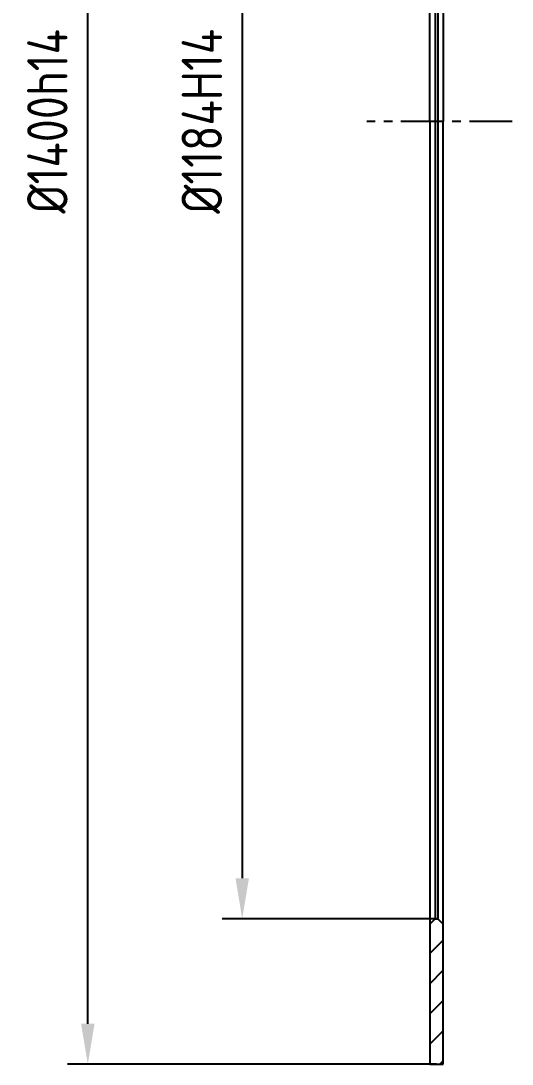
# Model space of a CAD drawing. Header units: millimetres. Extents: x 36463 to 37264, y -3208 to -1659.
# Drawn here: x 36463 to 36828, y -3208 to -2434 of the extents above; entities that cross this region are included whole.
import ezdxf

# ---------------------------------------------------------------- set-up
doc = ezdxf.new("R2010")
doc.units = ezdxf.units.MM
doc.linetypes.add('CENTER', pattern=[50.8, 31.75, -6.35, 6.35, -6.35])
for name, color, linetype in [('Cen', 5, 'CENTER'), ('Cont', 6, 'Continuous'), ('Dim', 7, 'Continuous'), ('Hatch', 2, 'Continuous')]:
    doc.layers.add(name, color=color, linetype=linetype)
doc.styles.add('Style1', font='romans.shx', dxfattribs={"width": 0.8})
doc.dimstyles.new('LIN 10', dxfattribs={"dimscale": 10, "dimtxt": 3, "dimasz": 3, "dimexe": 1.5, "dimexo": 0, "dimgap": 1.5, "dimtad": 1, "dimdec": 0, "dimrnd": 1, "dimdsep": 46, "dimtxsty": 'Style1', "dimcen": 0, "dimdle": 2, "dimclrd": 256, "dimclrt": 3, "dimadec": 0, "dimazin": 0, "dimtfac": 0.666667, "dimtdec": 0, "dimtmove": 0, "dimatfit": 2, "dimfxl": 1, "dimtvp": 0.833333, "dimtolj": 1, "dimtzin": 0, "dimarcsym": 0})

# ---------------------------------------------------------------- blocks, each defined once
blk = doc.blocks.new('*D45')
at = {"layer": 'Dim', "color": 0, "lineweight": -2, "transparency": 16777216}
for p, q in [((36770.94, -1916.37), (36612.79, -1916.37)), ((36771.94, -3100.37), (36612.79, -3100.37))]:
    blk.add_line(p, q, dxfattribs=at)
at = {"layer": 'Dim', "lineweight": -2, "transparency": 16777216}
blk.add_line((36627.79, -1946.37), (36627.79, -3070.37), dxfattribs=at)
at = {"layer": 'Dim', "transparency": 16777216}
for points in [[(36622.79, -1946.37), (36632.79, -1946.37), (36627.79, -1916.37)], [(36622.79, -3070.37), (36632.79, -3070.37), (36627.79, -3100.37)]]:
    blk.add_solid(points, dxfattribs=at)
at = {"layer": 'Dim', "color": 3, "transparency": 16777216, "insert": (36597.79, -2508.37), "char_height": 30, "attachment_point": 5, "rotation": 90, "style": 'Style1'}
blk.add_mtext('\\A1;%%c1184H14', dxfattribs=at)
blk = doc.blocks.new('*D46')
at = {"layer": 'Dim', "color": 0, "lineweight": -2, "transparency": 16777216}
for p, q in [((36771.94, -1808.37), (36498.12, -1808.37)), ((36771.94, -3208.37), (36498.12, -3208.37))]:
    blk.add_line(p, q, dxfattribs=at)
at = {"layer": 'Dim', "lineweight": -2, "transparency": 16777216}
blk.add_line((36513.12, -3178.37), (36513.12, -1838.37), dxfattribs=at)
at = {"layer": 'Dim', "transparency": 16777216}
for points in [[(36508.12, -1838.37), (36518.12, -1838.37), (36513.12, -1808.37)], [(36508.12, -3178.37), (36518.12, -3178.37), (36513.12, -3208.37)]]:
    blk.add_solid(points, dxfattribs=at)
at = {"layer": 'Dim', "color": 3, "transparency": 16777216, "insert": (36483.12, -2508.37), "char_height": 30, "attachment_point": 5, "rotation": 90, "style": 'Style1'}
blk.add_mtext('\\A1;%%c1400h14', dxfattribs=at)

msp = doc.modelspace()

# ---------------------------------------------------------------- linework, layer by layer
at = {"layer": 'Cen'}
msp.add_line((36828.1629, -2508.3727), (36720.3662, -2508.3727), dxfattribs=at)
at = {"layer": 'Cont'}
for p, q in [((36766.9424, -2508.3727), (36766.9424, -1808.3747)), ((36776.9424, -1808.3747), (36776.9388, -2508.3727)), ((36770.9421, -1916.3744), (36770.9421, -3100.3751)), ((36772.9421, -1916.3744), (36772.9421, -3100.3751)), ((36766.9424, -2508.3727), (36766.9424, -3208.3747)), ((36776.9424, -3208.3747), (36776.9388, -2508.3727)), ((36770.9421, -3100.371), (36766.9424, -3104.3708)), ((36770.938, -3100.3751), (36772.9462, -3100.3751)), ((36770.9421, -3100.371), (36772.9421, -3100.371)), ((36772.9421, -3100.371), (36776.9419, -3104.3708)), ((36766.9424, -3208.3747), (36776.9424, -3208.3747))]:
    msp.add_line(p, q, dxfattribs=at)
at = {"layer": 'Hatch'}
for p, q in [((36766.9424, -3126.2108), (36776.9419, -3116.2113)), ((36766.9424, -3148.6614), (36776.9421, -3138.6618)), ((36766.9424, -3171.1121), (36776.9422, -3161.1123)), ((36766.9424, -3193.5627), (36776.9423, -3183.5628)), ((36774.581, -3208.3747), (36776.9424, -3206.0134))]:
    msp.add_line(p, q, dxfattribs=at)

# ---------------------------------------------------------------- dimensions: what is measured, and where the dimension line sits
at = {"layer": 'Dim'}
for base, p1, p2, text, picture, middle in [((36513.1241, -1808.3747), (36771.9424, -3208.3747), (36771.9424, -1808.3747), '%%c<>h14', '*D46', (36483.1241, -2508.3747)), ((36627.7941, -3100.371), (36770.9421, -1916.3744), (36771.9421, -3100.371), '%%c<>H14', '*D45', (36597.7941, -2508.3727))]:
    dim = msp.add_linear_dim(base=base, p1=p1, p2=p2, angle=90, text=text, dimstyle='LIN 10', dxfattribs=at)
    dim.commit()
    dim.dimension.update_dxf_attribs({"geometry": picture, "text_midpoint": middle})

doc.saveas('drawing.dxf')
